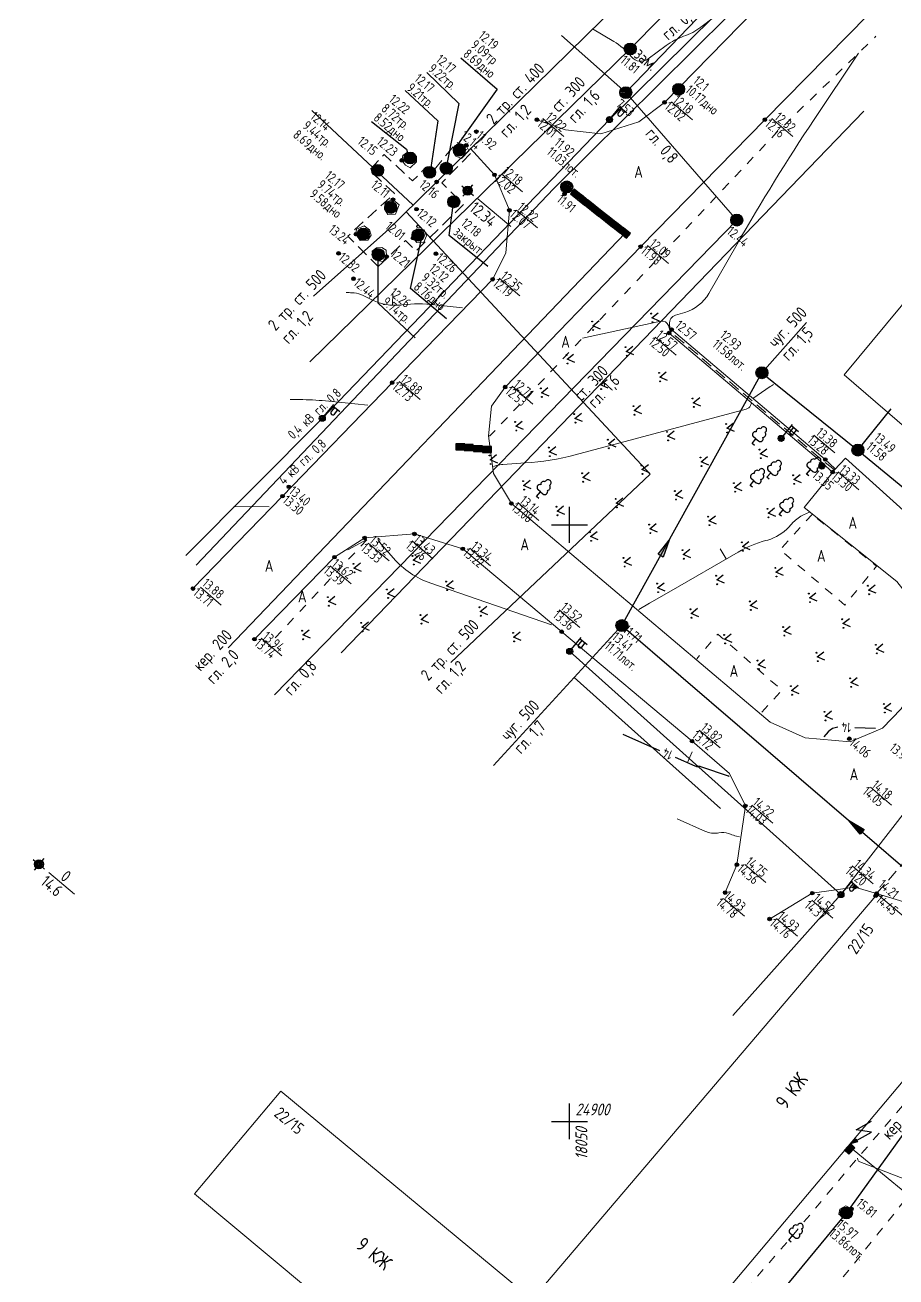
# Model space of a CAD drawing. Header units: metres. Extents: x 2491 to 4153, y 1142 to 2058.
# Drawn here: x 2596.4 to 2669.4, y 1893.2 to 1998.2 of the extents above; entities that cross this region are included whole.
import ezdxf
from ezdxf.enums import TextEntityAlignment as Align

# ---------------------------------------------------------------- set-up
doc = ezdxf.new("R2010")
doc.units = ezdxf.units.M
doc.linetypes.add('g5_01_5x1_5', pattern=[1.5, 0.75, -0.75])
doc.linetypes.add('g5_02x1', pattern=[1.5, 1, -0.5])
for name, color, linetype, transparency in [('01_Геодезические пункты', 7, 'Continuous', 0.6), ('02_Сетка', 7, 'Continuous', 0.6), ('03_Здания и строения', 7, 'Continuous', 0.6), ('05_Элементы зданий', 7, 'Continuous', 0.6), ('06_Инженерно-технические сооружения', 7, 'Continuous', 0.6), ('07_Объекты электропередачи', 7, 'Continuous', 0.6), ('10_Границы покрытий и угодий', 7, 'Continuous', 0.6), ('11_Гидрография', 7, 'Continuous', 0.6), ('13_Растительность', 7, 'Continuous', 0.6), ('19_Горизонтали', 7, 'Continuous', 0.6), ('30_Канализация', 7, 'Continuous', 0.6), ('31_Водопровод', 7, 'Continuous', 0.6), ('32_Теплосеть', 7, 'Continuous', 0.6), ('35_Телефон', 7, 'Continuous', 0.6), ('37_Кабель низкого напряжения', 7, 'Continuous', 0.6), ('38_Кабели высокого напряжения', 7, 'Continuous', 0.6), ('44_Крышки колодцев', 7, 'Continuous', 0.6), ('61_Отметки высоты поверхности', 7, 'Continuous', 0.6)]:
    doc.layers.add(name, color=color, linetype=linetype, transparency=transparency)
doc.layers.add('Сетка', color=7, linetype='Continuous')
doc.styles.add('LIKE11', font='GOST_0.TTF')
doc.styles.add('LIKE14', font='GOST_0.TTF')
doc.styles.add('LIKE17', font='GOST_0.TTF')
doc.styles.add('LIKE32', font='GOST_0.TTF')
doc.styles.add('LIKE36', font='GOST_0.TTF')
doc.styles.add('Line_GUGK', font='GOST_0.TTF')
doc.styles.add('pragmai.shx', font='GOST_0.TTF')
doc.styles.get("Standard").update_dxf_attribs({"font": 'GOST_0.TTF'})
doc.linetypes.add('g5_119_1', pattern='A,4,-1,[31,GUGK_2005.shx,S=0.1,R=0,X=0,Y=0],0.35,[31,GUGK_2005.shx,S=0.08,R=0,X=0,Y=0],3.3,[31,GUGK_2005.shx,S=0.08,R=180,X=0,Y=0],0.35,[31,GUGK_2005.shx,S=0.1,R=180,X=0,Y=0],-1', length=10)
doc.linetypes.add('g5_119_3', pattern='A,4,-1,[31,GUGK_2005.shx,S=0.1,R=0,X=0,Y=0],4,[31,GUGK_2005.shx,S=0.1,R=180,X=0,Y=0],-1', length=10)
doc.linetypes.add('g5_122_k', pattern='A,1,-1,1.5,-0.4,["К",Line_GUGK,S=1,R=0,X=0,Y=-0.5],-1.5,1.5,-1,4,-1,4,-1,3', length=20.9)
doc.linetypes.add('g5_122_kl', pattern='A,1,-1,1.5,-0.4,["Кл",Line_GUGK,S=1,R=0,X=0,Y=-0.5],-2.4,1.5,-1,4,-1,4,-1,3', length=21.8)
doc.linetypes.add('g5_122_t', pattern='A,1,-1,1.5,-0.4,["Т",Line_GUGK,S=1,R=0,X=0,Y=-0.5],-1.5,1.5,-1,4,-1,4,-1,3', length=20.9)
doc.linetypes.add('g5_122_v', pattern='A,1,-1,1.5,-0.4,["В",Line_GUGK,S=1,R=0,X=0,Y=-0.5],-1.5,1.5,-1,4,-1,4,-1,3', length=20.9)
doc.linetypes.add('g5_133_t', pattern='A,2,[27,GUGK_2005.shx,S=0.4,R=0,X=0,Y=0],2,-1,2,[27,GUGK_2005.shx,S=0.4,R=0,X=0,Y=0],2,-1,2,[27,GUGK_2005.shx,S=0.4,R=0,X=0,Y=0],2,-0.1,["V",Line_GUGK,S=1,R=0,X=0,Y=-0.5],-1', length=15.1)
doc.linetypes.add('g5_386_1', pattern='A,0,-0.75,[39,GUGK_2005.shx,S=0.5,R=0,X=0.55,Y=0],-0.75', length=1.5)

# ---------------------------------------------------------------- blocks, each defined once
blk = doc.blocks.new('g5_416')
at = {"color": 0}
blk.add_lwpolyline([(0.36, 0.6), (0, 0), (-0.36, 0.6)], dxfattribs=at)
for centre in [(-0.36, 0), (0.36, 0)]:
    blk.add_circle(centre, 0.0375, dxfattribs=at)
blk = doc.blocks.new('g5_005_1')
h = blk.add_hatch(color=255)
edge = h.paths.add_edge_path()
edge.add_arc((0, 0), 0.338, 0, 360)
edge = h.paths.add_edge_path(flags=16)
edge.add_arc((0, 0), 0.1, 0, 360)
at = {"color": 0}
for p, q in [((-0.625, 0), (-0.375, 0)), ((0, 0.625), (0, 0.375)), ((0.375, 0), (0.625, 0)), ((0, -0.375), (0, -0.625))]:
    blk.add_line(p, q, dxfattribs=at)
for radius in [0.375, 0.0625]:
    blk.add_circle((0, 0), radius, dxfattribs=at)
blk = doc.blocks.new('g5_330')
blk.add_hatch(color=0).paths.add_polyline_path([(0.15, 0, 1), (-0.15, 0, 1)])
at = {"color": 0}
blk.add_circle((0, 0), 0.15, dxfattribs=at)
blk = doc.blocks.new('g5_113a')
blk.add_hatch(color=0).paths.add_polyline_path([(-0.375, 0), (0.375, 0), (0.375, 0.5), (-0.375, 0.5)])
at = {"color": 0}
blk.add_lwpolyline([(-0.375, 0), (0.375, 0), (0.375, 0.5), (-0.375, 0.5)], close=True, dxfattribs=at)
blk = doc.blocks.new('g5_112')
blk.add_hatch(color=0).paths.add_polyline_path([(0, 0), (0.08, 0.61), (0.36, 0.5)])
at = {"color": 0}
blk.add_lwpolyline([(0.22, 0.56), (0.75, 1.88), (-0.38, 1.2), (0.15, 2.6)], dxfattribs=at)
blk.add_lwpolyline([(0, 0), (0.08, 0.61), (0.36, 0.5)], close=True, dxfattribs=at)
blk = doc.blocks.new('g5_117kb')
h = blk.add_hatch(color=255)
h.paths.add_polyline_path([(0.04, 0.04), (0.46, 0.04, 0.367426), (0.04, 0.46)])
h.paths.add_polyline_path([(-0.04, 0.46, 0.367426), (-0.46, 0.04), (-0.04, 0.04)])
h.paths.add_polyline_path([(-0.04, -0.04), (-0.46, -0.04, 0.367426), (-0.04, -0.46)])
h.paths.add_polyline_path([(0.04, -0.46, 0.367426), (0.46, -0.04), (0.04, -0.04)])
at = {"color": 0}
for points in [[(-0.5, 0), (0.5, 0)], [(0, 0.5), (0, -0.5)]]:
    blk.add_lwpolyline(points, dxfattribs=at)
blk.add_circle((0, 0), 0.5, dxfattribs=at)
blk = doc.blocks.new('g5_367_1')
at = {"color": 0}
for points in [[(0, 0.5), (-0.26, 0.5)], [(0, 0.5), (0.26, 0.5)], [(0, 0), (0, 0.5)], [(0.25, 0), (0, 0)]]:
    blk.add_lwpolyline(points, dxfattribs=at)
for centre, start, end in [((-0.2, 1.16), 97.9406, 227.8197), ((0, 1.5), 90, 202.242), ((0, 1.5), 337.758, 90), ((0.2, 1.16), 312.1803, 82.0594), ((-0.26, 0.75), 115.6346, 270), ((0.26, 0.75), 270, 64.3654)]:
    blk.add_arc(centre, 0.25, start, end, dxfattribs=at)
blk = doc.blocks.new('g5_110_1c')
h = blk.add_hatch(color=255)
edge = h.paths.add_edge_path()
edge.add_arc((0, 0), 0.212, 0, 360)
edge = h.paths.add_edge_path(flags=16)
edge.add_arc((0, 0), 0.0975, 0, 360)
h = blk.add_hatch(color=0)
edge = h.paths.add_edge_path()
edge.add_arc((0, 0), 0.06, 0, 360)
at = {"color": 0}
for p, q in [((0, 0.25), (0, 1.5)), ((0, 1.38), (0.75, 1.38))]:
    blk.add_line(p, q, dxfattribs=at)
blk.add_lwpolyline([(0.2, 1.38), (0.2, 0.93, 1.040016), (0.55, 0.93), (0.55, 1.38)], format="xyb", dxfattribs=at)
for radius in [0.25, 0.06]:
    blk.add_circle((0, 0), radius, dxfattribs=at)
blk = doc.blocks.new('g5_118')
h = blk.add_hatch(color=255)
edge = h.paths.add_edge_path()
edge.add_arc((0, 0), 0.463, 0, 360)
at = {"color": 0}
blk.add_circle((0, 0), 0.5, dxfattribs=at)
blk = doc.blocks.new('g5_117sv')
h = blk.add_hatch(color=255)
h.paths.add_polyline_path([(-0.04, 0.46, 0.390634), (-0.46, 0, 0.11106), (-0.42, -0.2), (-0.04, 0.02)])
h.paths.add_polyline_path([(0.04, 0.02), (0.42, -0.2, 0.11106), (0.46, 0, 0.390634), (0.04, 0.46)])
h.paths.add_polyline_path([(-0.38, -0.26, 0.524447), (0.38, -0.26), (0, -0.04)])
at = {"color": 0}
for points in [[(0, 0.5), (0, 0)], [(0, 0), (-0.43, -0.25)], [(0.43, -0.25), (0, 0)]]:
    blk.add_lwpolyline(points, dxfattribs=at)
blk.add_circle((0, 0), 0.5, dxfattribs=at)
blk = doc.blocks.new('g5_117kl')
h = blk.add_hatch(color=255)
h.paths.add_polyline_path([(0.42, 0.2, 0.633652), (-0.42, 0.2)])
h.paths.add_polyline_path([(-0.45, 0.12, 0.067116), (-0.46, 0, 0.067116), (-0.45, -0.12), (0.45, -0.12, 0.067116), (0.46, 0, 0.067116), (0.45, 0.12)])
h.paths.add_polyline_path([(-0.42, -0.2, 0.633652), (0.42, -0.2)])
at = {"color": 0}
for p, q in [((-0.47, 0.16), (0.47, 0.16)), ((-0.47, -0.16), (0.47, -0.16))]:
    blk.add_line(p, q, dxfattribs=at)
blk.add_circle((0, 0), 0.5, dxfattribs=at)
blk = doc.blocks.new('g5_128a')
h = blk.add_hatch(color=255)
h.paths.add_polyline_path([(-0.1625, 0.2125), (-0.3375, 0.2125), (-0.3375, -0.2125), (-0.1625, -0.2125)])
h.paths.add_polyline_path([(0.0875, 0.2125), (-0.0875, 0.2125), (-0.0875, -0.2125), (0.0875, -0.2125)])
h.paths.add_polyline_path([(0.3375, 0.2125), (0.1625, 0.2125), (0.1625, -0.2125), (0.3375, -0.2125)])
at = {"color": 0}
blk.add_lwpolyline([(-0.375, -0.25), (0.375, -0.25), (0.375, 0.25), (-0.375, 0.25)], close=True, dxfattribs=at)
for points in [[(-0.125, -0.25), (-0.125, 0.25)], [(0.125, -0.25), (0.125, 0.25)]]:
    blk.add_lwpolyline(points, dxfattribs=at)
blk = doc.blocks.new('g5_117t')
h = blk.add_hatch(color=255)
h.paths.add_polyline_path([(-0.04, -0.04), (-0.46, -0.04, 0.367426), (-0.04, -0.46)])
h.paths.add_polyline_path([(0.04, -0.46, 0.367426), (0.46, -0.04), (0.04, -0.04)])
h.paths.add_polyline_path([(0.46, 0.04, 0.921954), (-0.46, 0.04)])
at = {"color": 0}
for points in [[(-0.5, 0), (0.5, 0)], [(0, -0.5), (0, 0)]]:
    blk.add_lwpolyline(points, dxfattribs=at)
blk.add_circle((0, 0), 0.5, dxfattribs=at)
blk = doc.blocks.new('g5_122_3')
blk.add_hatch(color=0).paths.add_polyline_path([(0, -0.25), (0, 0.25), (1.5, 0)])
at = {"color": 0}
blk.add_lwpolyline([(0, -0.25), (0, 0.25), (1.5, 0), (0, -0.25)], dxfattribs=at)
blk = doc.blocks.new('g5_106_1a')
h = blk.add_hatch(color=255)
edge = h.paths.add_edge_path()
edge.add_arc((0, 0), 0.212, 0, 360)
at = {"color": 0}
blk.add_circle((0, 0), 0.25, dxfattribs=at)
blk = doc.blocks.new('g_scratch')
at = {"color": 0, "linetype": 'ByBlock', "lineweight": 15}
blk.add_line((0, 0), (1, 0), dxfattribs=at)
blk = doc.blocks.new('g5_012')
at = {"color": 92}
for points in [[(0, -1.5), (0, 1.5)], [(-1.5, 0), (1.5, 0)]]:
    blk.add_lwpolyline(points, dxfattribs=at)

msp = doc.modelspace()

# ---------------------------------------------------------------- linework, layer by layer
at = {"flags": 128}
for points in [[(2632.93, 1995.41), (2635.96, 1992.78), (2632.57, 1988)], [(2630.07, 1994.17), (2632.77, 1991.57), (2631.79, 1986.64)], [(2628.27, 1992.67), (2631, 1990.14), (2630.4, 1986.21)], [(2625.44, 1990.07), (2628.37, 1987.74), (2628.5, 1987.36)], [(2635.19, 1977.93), (2631.94, 1980.52), (2632.27, 1982.84)], [(2631.74, 1973.53), (2628.72, 1976.07), (2629.6, 1980.1)], [(2629.09, 1971.95), (2626, 1974.83), (2626.01, 1978.42)]]:
    msp.add_lwpolyline(points, dxfattribs=at)
at = {"layer": '01_Геодезические пункты', "color": 7, "lineweight": 20, "flags": 128}
for points in [[(2637.11, 1981.28), (2634.34, 1983.59)], [(2600.55, 1925.31), (2598.4, 1927.11)]]:
    msp.add_lwpolyline(points, dxfattribs=at)
at = {"layer": '03_Здания и строения', "color": 7, "linetype": 'Continuous', "lineweight": 20, "flags": 128}
for points in [[(2690.89, 1946.57), (2665.04, 1968.84), (2672.15, 1977.39), (2698.26, 1955.35), (2694.56, 1950.85)], [(2681.34, 1847.26), (2641.2, 1880.25), (2646.41, 1886.89), (2649.08, 1884.79), (2676.67, 1917.59), (2676.81, 1917.74), (2667.77, 1925.36), (2667.7, 1925.18), (2638.91, 1891.34), (2617.85, 1908.78), (2610.62, 1900.19), (2639.34, 1876.2), (2633.67, 1869.41), (2629.85, 1872.5), (2596.41, 1832.67), (2602.19, 1827.79), (2603.05, 1828.76), (2605.67, 1826.57), (2639.47, 1866.67), (2674.07, 1838.45), (2681.34, 1847.26)]]:
    msp.add_lwpolyline(points, dxfattribs=at)
at = {"layer": '05_Элементы зданий', "color": 7, "linetype": 'g5_02x1', "lineweight": 20, "flags": 128}
msp.add_lwpolyline([(2667.77, 1925.36), (2671.17, 1929.23)], dxfattribs=at)
at = {"layer": '05_Элементы зданий', "color": 7, "linetype": 'Continuous', "lineweight": 20, "elevation": 14.21, "flags": 128}
msp.add_lwpolyline([(2667.77, 1925.36), (2673.06, 1923.74)], dxfattribs=at)
at = {"layer": '06_Инженерно-технические сооружения', "color": 7, "linetype": 'Continuous', "lineweight": 20, "flags": 128}
for points in [[(2628.68, 1986.2), (2629.22, 1986.7), (2629.2, 1987.14), (2628.9, 1987.46), (2628.47, 1987.5), (2628.08, 1987.23), (2627.99, 1986.81), (2628.28, 1986.42), (2628.68, 1986.2)], [(2632.97, 1986.98), (2632.46, 1987.18), (2632.33, 1987.76), (2632.81, 1988.23), (2633.38, 1988.07), (2633.61, 1987.62), (2632.97, 1986.98)], [(2627.24, 1983.52), (2627.77, 1983.08), (2627.46, 1982.31), (2626.8, 1982.27), (2626.52, 1982.73), (2626.6, 1983.28), (2627.24, 1983.52)], [(2625.41, 1980.55), (2625.28, 1980.99), (2624.84, 1981.33), (2624.19, 1981.05), (2624.14, 1980.63), (2624.48, 1980.1), (2625.13, 1980.13), (2625.41, 1980.55)], [(2629.22, 1981.08), (2629.86, 1980.99), (2630.04, 1980.49), (2629.82, 1979.96), (2629.25, 1979.92), (2628.92, 1980.3), (2629.22, 1981.08)], [(2625.51, 1979.21), (2625.87, 1979.47), (2626.31, 1979.52), (2626.67, 1979.28), (2626.71, 1978.75), (2626.41, 1978.33), (2625.99, 1978.39), (2625.58, 1978.67), (2625.51, 1979.21)], [(2664.09, 1960.69), (2664.03, 1960.72), (2663.25, 1961.44), (2650.38, 1972.34), (2650.47, 1972.48), (2650.59, 1972.63), (2663.47, 1961.74), (2664.28, 1960.98)], [(2664.68, 1898.91), (2665.19, 1899.18), (2665.66, 1898.92), (2665.63, 1898.31), (2665.04, 1898.16), (2664.61, 1898.48), (2664.68, 1898.91)]]:
    msp.add_lwpolyline(points, dxfattribs=at)
at = {"layer": '10_Границы покрытий и угодий', "color": 7, "linetype": 'Continuous', "lineweight": 20, "flags": 128}
for points in [[(2666.46, 2008.51), (2650, 1991.67), (2647.85, 1990.05), (2644.65, 1989.03), (2641.69, 1989.37), (2639.3, 1990.22)], [(2664.25, 1960.87), (2664.09, 1960.69), (2661.71, 1957.71), (2669.47, 1951.5), (2671.09, 1949.45), (2671.8, 1946.24), (2671.24, 1943.28), (2669.83, 1940.84), (2668.26, 1939.22), (2665.54, 1938.07), (2661.77, 1938.41), (2658.84, 1939.72), (2637.16, 1958.05), (2635.66, 1960.57), (2635.25, 1963.72), (2635.49, 1966.2), (2636.64, 1967.81), (2648, 1979.58), (2658.4, 1990.22), (2668.78, 2000.81)], [(2633.71, 1987.83), (2635.75, 1985.6), (2637, 1982.63), (2636.71, 1979.06), (2635.6, 1976.85), (2627.17, 1968.18), (2617.99, 1958.67), (2610.48, 1950.92)], [(2671.18, 1935.91), (2680.87, 1947.7), (2665.16, 1961.84), (2664.25, 1960.87)], [(2615.63, 1946.68), (2622.34, 1953.55), (2624.87, 1955.16), (2629.04, 1955.5), (2633.09, 1954.25), (2641.38, 1947.3), (2652.3, 1938.13), (2655.45, 1935.41), (2656.77, 1932.7), (2656.06, 1927.77), (2655.08, 1925.44)], [(2658.8, 1923.22), (2662.38, 1925.39), (2665.93, 1925.9), (2667.77, 1925.36), (2685.69, 1910.26), (2690.9, 1916.73), (2693.66, 1918.96), (2697.78, 1919.6), (2700.98, 1918.16), (2714.33, 1907.09), (2724.55, 1898.62), (2745.77, 1880.77), (2747.18, 1878.5), (2747.5, 1875.46), (2746.48, 1872.64)]]:
    msp.add_lwpolyline(points, dxfattribs=at)
at = {"layer": '10_Границы покрытий и угодий', "color": 7, "linetype": 'g5_01_5x1_5', "lineweight": 20, "flags": 128}
for points in [[(2635.25, 1963.72), (2635.36, 1963.72), (2649.28, 1978.41), (2659.36, 1989.12), (2667.71, 1997.21)], [(2662.38, 1957.14), (2659.67, 1954.18), (2665.1, 1949.54), (2667.77, 1952.79), (2662.38, 1957.14)], [(2625.06, 1955.02), (2617.13, 1946.53)], [(2658.14, 1940.56), (2659.83, 1942.4), (2654.46, 1947.11), (2652.7, 1945.04)], [(2681.52, 1913.59), (2675.53, 1906.37), (2667.88, 1896.83), (2659.81, 1886.84), (2653.27, 1878.58), (2661.11, 1872.23), (2672.36, 1862.89), (2679.69, 1856.82), (2686.18, 1864.57), (2692.57, 1872.32), (2700.37, 1881.8), (2706.48, 1889.08), (2720.81, 1877.04), (2721.32, 1870.97), (2714.31, 1862.62), (2707.75, 1854.83), (2706.31, 1856.07), (2708.43, 1858.59), (2707.43, 1859.45), (2718.25, 1872.17), (2707.64, 1881.12), (2681.19, 1849.3), (2674.37, 1854.83), (2663.24, 1863.65), (2654.46, 1870.83), (2648.19, 1875.83), (2642.69, 1880.1), (2646.61, 1885.11), (2649.24, 1882.94), (2654.42, 1889.41), (2660.41, 1896.31), (2665.8, 1902.75), (2671.26, 1909.09), (2670.24, 1909.94)]]:
    msp.add_lwpolyline(points, dxfattribs=at)
at = {"layer": '11_Гидрография', "color": 92, "linetype": 'g5_02x1', "lineweight": 20, "flags": 128}
msp.add_lwpolyline([(2664.25, 1960.87), (2663.28, 1961.63), (2650.47, 1972.48)], dxfattribs=at)
at = {"layer": '13_Растительность', "color": 92, "linetype": 'g5_386_1', "lineweight": 20, "flags": 128}
msp.add_lwpolyline([(2642.43, 1943.46), (2654.69, 1932.49)], dxfattribs=at)
at = {"layer": '19_Горизонтали', "color": 32, "linetype": 'Continuous', "lineweight": 20, "flags": 128}
for points, elevation in [([(2664.51, 2006.7), (2653.05, 1997.99, -0.080155), (2651.6, 1997.21), (2651.6, 1997.21, 0.077949), (2650.14, 1996.44), (2648.63, 1995.32, -0.404312), (2647.22, 1995.5), (2647.22, 1995.5, 0.08998), (2645.74, 1996.79), (2643.95, 1997.85)], 12.5), ([(2650.47, 1972.48), (2650.41, 1973.08, -0.360394), (2650.92, 1973.84), (2651.69, 1974.06, 0.194028), (2653.71, 1975.66), (2656.07, 1979.78, -0.017063), (2662.53, 1990.23), (2666.24, 1995.79)], 12.5), ([(2633.07, 1974.45), (2630.75, 1974.71, 0.055758), (2628.02, 1974.7), (2627.91, 1974.69, -0.142811), (2625.52, 1975.1), (2624.74, 1975.48, 0.087945), (2623.98, 1975.7), (2623.69, 1975.72, 0.021147), (2623.45, 1975.74), (2623.33, 1975.74)], 12.5), ([(2650.46, 1972.48), (2650.32, 1972.96, 0.393939), (2649.69, 1973.34), (2643.11, 1971.9)], 12.5), ([(2657.41, 1966.86), (2658.86, 1967.86, -0.038824), (2659.04, 1967.97), (2659.14, 1968.02)], 13), ([(2625.13, 1966.29), (2621.86, 1966.62, 0.021165), (2619.7, 1966.76), (2618.62, 1966.78)], 13), ([(2635.67, 1961.14), (2635.93, 1961.23, -0.069867), (2636.46, 1961.33), (2638.31, 1961.45, 0.049825), (2642.5, 1962.13), (2656.85, 1965.97, 0.227046), (2657.19, 1966.26), (2657.29, 1966.49)], 13), ([(2647.84, 1949.17), (2648.74, 1949.69, 0), (2650.54, 1950.73), (2656.16, 1953.98, -0.063622), (2658.47, 1954.95), (2658.64, 1954.99, 0.138652), (2660.42, 1956.08), (2660.79, 1956.48, -0.096182), (2661.65, 1957.1), (2662.14, 1957.33)], 13.5), ([(2640.52, 1947.87), (2630.41, 1951.37, -0.129949), (2627.29, 1953.46), (2626.07, 1954.85, -0.166708), (2626, 1955.01), (2626, 1955.11)], 13.5), ([(2651.06, 1931.61), (2653.42, 1930.57, 0.143309), (2654.44, 1930.43), (2654.55, 1930.45, -0.120625), (2655.37, 1930.38), (2655.52, 1930.33, 0.012356), (2656.02, 1930.17), (2656.27, 1930.1)], 14.5), ([(2666.16, 1903.17), (2666.19, 1903.04, 0.245136), (2666.35, 1902.86), (2671.23, 1901)], 15.5)]:
    msp.add_lwpolyline(points, format="xyb", dxfattribs=dict(at, elevation=elevation))
at = {"layer": '19_Горизонтали', "color": 32, "linetype": 'Continuous', "lineweight": 30, "flags": 128}
for points, elevation in [([(2629.38, 1981.17), (2629.28, 1981.22, -0.52728), (2629.26, 1981.34), (2629.28, 1981.36, -0.504859), (2629.44, 1981.33), (2629.53, 1981.14)], 12), ([(2664.51, 1939.3, 0.187971), (2663.72, 1938.91), (2663.34, 1938.49)], 14), ([(2650.89, 1936.79), (2652.55, 1936.05, 0.143316), (2652.81, 1936.02), (2652.81, 1936.02, -0.120632), (2653.09, 1935.99), (2655.33, 1935.23, 0.012356), (2655.39, 1935.21), (2655.41, 1935.2)], 14)]:
    msp.add_lwpolyline(points, format="xyb", dxfattribs=dict(at, elevation=elevation))
at = {"layer": '19_Горизонтали', "color": 32, "linetype": 'Continuous', "lineweight": 20, "elevation": 13.5, "flags": 128}
for points in [[(2616.88, 1957.76), (2613.9, 1957.81)], [(2623.46, 1954.18), (2625.04, 1955.04)]]:
    msp.add_lwpolyline(points, dxfattribs=at)
at = {"layer": '19_Горизонтали', "color": 32, "linetype": 'Continuous', "lineweight": 30, "elevation": 14, "flags": 128}
for points in [[(2667.67, 1939.19), (2665.93, 1939.26)], [(2646.5, 1938.73), (2649.58, 1937.36)]]:
    msp.add_lwpolyline(points, dxfattribs=at)
at = {"layer": '30_Канализация', "color": 42, "linetype": 'g5_122_kl', "lineweight": 30, "flags": 128}
msp.add_lwpolyline([(2613.44, 1945.96), (2646.69, 1980.72)], dxfattribs=at)
at = {"layer": '30_Канализация', "color": 12, "linetype": 'g5_122_k', "lineweight": 30, "flags": 128}
for points in [[(2646.42, 1947.82), (2658.16, 1969.01), (2661.88, 1973.22)], [(2658.16, 1969.01), (2666.2, 1962.53), (2668.99, 1965.99)], [(2666.2, 1962.53), (2678.95, 1952.02), (2681.81, 1955.39)], [(2635.66, 1936.08), (2646.42, 1947.82), (2681.02, 1918.09)], [(2656.54, 1866.18), (2659.53, 1870.09), (2650.1, 1878.44), (2655.31, 1886.53), (2665.24, 1898.58), (2674.32, 1911.16), (2675.36, 1912.68), (2679.17, 1916.24), (2681.02, 1918.09), (2691.36, 1928.73), (2695.14, 1929.83), (2702.08, 1924.07), (2714.54, 1913.92), (2727, 1903.17), (2744.33, 1888.75), (2756.73, 1878.66), (2759.88, 1882.38)]]:
    msp.add_lwpolyline(points, dxfattribs=at)
at = {"layer": '31_Водопровод', "color": 94, "linetype": 'g5_122_v', "lineweight": 30, "flags": 128}
for points in [[(2620.28, 1969.94), (2647.12, 1996.15), (2659.89, 2009.11)], [(2622.9, 1945.53), (2666.71, 1990.93)]]:
    msp.add_lwpolyline(points, dxfattribs=at)
at = {"layer": '32_Теплосеть', "color": 5, "linetype": 'g5_122_t', "lineweight": 30, "flags": 128}
for points in [[(2620.59, 1975.42), (2626.65, 1980.83), (2651.73, 2005.43)], [(2620.44, 1990.98), (2628.94, 1983.07)], [(2628.35, 1982.5), (2648.8, 1960.5)], [(2632.1, 1944.73), (2648.8, 1960.5)]]:
    msp.add_lwpolyline(points, dxfattribs=at)
at = {"layer": '32_Теплосеть', "color": 7, "linetype": 'g5_02x1', "lineweight": 20, "flags": 128}
msp.add_lwpolyline([(2626, 1977.91), (2628.29, 1980.1), (2629.16, 1979.22), (2633.16, 1983.11), (2631.33, 1984.92), (2633.76, 1987.41), (2632.6, 1988.32), (2630.47, 1985.78), (2629.99, 1986.23), (2628.89, 1985.09), (2626.49, 1987.3), (2625.28, 1985.99), (2627.36, 1984.03), (2623.45, 1980.46), (2626, 1977.91)], dxfattribs=at)
at = {"layer": '35_Телефон', "color": 6, "linetype": 'g5_133_t', "lineweight": 20, "flags": 128}
for points in [[(2641.35, 1997.28), (2646.75, 1992.49), (2661, 2007.31)], [(2646.75, 1992.49), (2656.05, 1981.81), (2617.32, 1942.01)]]:
    msp.add_lwpolyline(points, dxfattribs=at)
at = {"layer": '37_Кабель низкого напряжения', "color": 1, "linetype": 'g5_119_3', "lineweight": 20, "flags": 128}
for points in [[(2609.87, 1953.7), (2621.32, 1965.19), (2645.38, 1990.23), (2665.23, 2009.86), (2666.9, 2011.35)], [(2664.78, 1925.27), (2685.57, 1952.1)], [(2655.72, 1915.13), (2664.78, 1925.27), (2642.05, 1945.66)], [(2665.41, 1904.2), (2688.63, 1885.1), (2667.13, 1858.94)]]:
    msp.add_lwpolyline(points, dxfattribs=at)
at = {"layer": '38_Кабели высокого напряжения', "color": 1, "linetype": 'g5_119_1', "lineweight": 20, "flags": 128}
msp.add_lwpolyline([(2610.76, 1952.88), (2640.69, 1984.42), (2667.1, 2010.6)], dxfattribs=at)
at = {"layer": '61_Отметки высоты поверхности', "color": 7, "linetype": 'Continuous', "lineweight": 5, "flags": 128}
for points in [[(2650.59, 1991.72), (2652.34, 1990.22)], [(2639.8, 1990.32), (2641.55, 1988.82)], [(2659, 1990.31), (2660.75, 1988.81)], [(2636.35, 1985.66), (2638.1, 1984.17)], [(2637.59, 1982.65), (2639.34, 1981.16)], [(2648.58, 1979.67), (2650.32, 1978.18)], [(2636.13, 1976.95), (2637.88, 1975.45)], [(2649.21, 1971.99), (2650.96, 1970.49)], [(2627.76, 1968.27), (2629.51, 1966.78)], [(2637.22, 1967.88), (2638.97, 1966.39)], [(2662.51, 1963.78), (2664.26, 1962.29)], [(2664.54, 1960.7), (2666.29, 1959.21)], [(2637.71, 1958.13), (2639.46, 1956.63)], [(2625.17, 1954.74), (2626.91, 1953.24)], [(2628.84, 1954.92), (2630.59, 1953.42)], [(2633.67, 1954.32), (2635.41, 1952.82)], [(2621.99, 1952.82), (2623.74, 1951.33)], [(2611.1, 1951.04), (2612.85, 1949.54)], [(2641.16, 1949.15), (2642.91, 1947.66)], [(2616.19, 1946.77), (2617.93, 1945.28)], [(2652.91, 1939.05), (2654.66, 1937.56)], [(2667.26, 1934.27), (2669.01, 1932.78)], [(2657.31, 1932.76), (2659.06, 1931.26)], [(2656.74, 1927.78), (2658.49, 1926.28)], [(2665.72, 1927.67), (2667.47, 1926.17)], [(2654.95, 1924.95), (2656.7, 1923.46)], [(2662.34, 1924.79), (2664.09, 1923.3)], [(2659.38, 1923.27), (2661.13, 1921.78)]]:
    msp.add_lwpolyline(points, dxfattribs=at)

# ---------------------------------------------------------------- block references
at = {"layer": '01_Геодезические пункты', "color": 7, "linetype": 'Continuous', "lineweight": 20}
for p, rotation in [((2633.5, 1984.28, 12.34), 320.2248951599636), ((2597.57, 1927.81, 14.6), 320.1837874390728)]:
    msp.add_blockref('g5_005_1', p, dxfattribs=dict(at, rotation=rotation))
at = {"layer": '02_Сетка', "color": 92, "linetype": 'Continuous', "lineweight": 15, "ltscale": 0.5}
for p in [(2642.03, 1956.26), (2642.03, 1906.26)]:
    msp.add_blockref('g5_012', p, dxfattribs=at)
at = {"layer": '06_Инженерно-технические сооружения', "color": 7, "linetype": 'Continuous', "lineweight": 20}
for p, rotation in [((2642.57, 1983.97, 11.8), 140.8830193255742), ((2643.16, 1983.5, 11.82), 140.8830194444444), ((2643.73, 1983.04, 11.82), 140.8830194444444), ((2644.32, 1982.57, 11.83), 140.8830194444444), ((2644.91, 1982.11, 11.83), 140.8830194444444), ((2645.5, 1981.65, 11.85), 140.8830194444444), ((2646.11, 1981.18, 11.85), 140.8830194444444), ((2646.69, 1980.72, 11.88), 140.8830194444444), ((2632.89, 1962.8, 12.73), 359.8042499549933), ((2633.59, 1962.74, 12.77), 359.80425), ((2634.36, 1962.65, 12.77), 359.80425), ((2635.11, 1962.58, 12.79), 359.80425)]:
    msp.add_blockref('g5_128a', p, dxfattribs=dict(at, rotation=rotation))
at = {"layer": '07_Объекты электропередачи', "color": 7, "linetype": 'Continuous', "lineweight": 20}
for name, p, rotation in [('g5_110_1c', (2645.38, 1990.23, 12.31), 320.1837874390728), ('g5_110_1c', (2621.32, 1965.19), 320.2248951599636), ('g5_110_1c', (2659.77, 1963.51, 13.17), 320.1837874390728), ('g5_106_1a', (2663.18, 1961.19, 13.35), 320.1837874390728), ('g5_110_1c', (2642.05, 1945.66, 13.51), 320.1837874390728), ('g5_110_1c', (2664.78, 1925.27, 14.36), 320.1837874390728), ('g5_112', (2665.57, 1904.38), 320.2655211251469), ('g5_113a', (2665.33, 1904.13), 226.2267166897634)]:
    msp.add_blockref(name, p, dxfattribs=dict(at, rotation=rotation))
at = {"layer": '13_Растительность', "color": 92, "linetype": 'Continuous', "lineweight": 20, "ltscale": 0.5, "rotation": 277.5631784342272}
for p in [(2648.93, 1973.61), (2643.98, 1972.95), (2646.78, 1970.8), (2641.83, 1970.14), (2649.59, 1968.65), (2639.68, 1967.34), (2644.63, 1968), (2652.4, 1966.5), (2642.48, 1965.19), (2647.44, 1965.85), (2637.53, 1964.53), (2655.21, 1964.36), (2645.29, 1963.04), (2650.25, 1963.7), (2640.34, 1962.38), (2658.01, 1962.21), (2635.38, 1961.72), (2648.1, 1960.89), (2653.06, 1961.55), (2643.14, 1960.23), (2660.82, 1960.06), (2638.19, 1959.57), (2650.91, 1958.74), (2655.86, 1959.4), (2645.95, 1958.08), (2640.99, 1957.42), (2653.71, 1956.59), (2658.67, 1957.25), (2648.76, 1955.93), (2643.8, 1955.28), (2651.56, 1953.78), (2656.52, 1954.44), (2623.97, 1952.64), (2628.93, 1953.3), (2646.61, 1953.13), (2654.37, 1951.64), (2659.33, 1952.29), (2626.78, 1950.49), (2631.74, 1951.15), (2649.42, 1950.98), (2667.09, 1950.8), (2621.83, 1949.84), (2657.18, 1949.49), (2662.14, 1950.14), (2629.59, 1948.34), (2634.55, 1949), (2652.22, 1948.83), (2624.63, 1947.69), (2659.99, 1947.34), (2664.94, 1947.99), (2619.68, 1947.03), (2637.35, 1946.85), (2655.03, 1946.68), (2662.79, 1945.19), (2667.75, 1945.85), (2657.84, 1944.53), (2665.6, 1943.04), (2660.64, 1942.38), (2668.41, 1940.89), (2663.45, 1940.23)]:
    msp.add_blockref('g5_416', p, dxfattribs=at)
at = {"layer": '13_Растительность', "color": 92, "linetype": 'Continuous', "lineweight": 20}
for p, rotation in [((2657.34, 1963.08), 320.2248951599636), ((2658.58, 1960.25), 320.2248951599636), ((2661.9, 1960.52), 320.2248951599636), ((2639.28, 1958.64), 320.2248951599636), ((2657.17, 1959.57), 320.2248951599636), ((2659.61, 1957.14, 13.51), 320.2248951599636), ((2660.41, 1896.31, 15.85), 320.2655211251469)]:
    msp.add_blockref('g5_367_1', p, dxfattribs=dict(at, rotation=rotation))
at = {"layer": '19_Горизонтали', "color": 32, "linetype": 'Continuous', "lineweight": -3}
for p, rotation in [((2627.2, 1974.67, 12.5), 88.38764072824827), ((2655.15, 1953.4, 13.5), 120.0422275687532), ((2651.91, 1936.33, 14), 66.14704897925853)]:
    msp.add_blockref('g_scratch', p, dxfattribs=dict(at, rotation=rotation))
at = {"layer": '30_Канализация', "color": 7, "linetype": 'Continuous', "lineweight": 20}
for p, rotation in [((2649.67, 1953.68), 61.0233279318601), ((2666.55, 1930.53), 139.3318565774065)]:
    msp.add_blockref('g5_122_3', p, dxfattribs=dict(at, rotation=rotation))
at = {"layer": '44_Крышки колодцев', "color": 7, "linetype": 'Continuous', "lineweight": 20}
for name, p, rotation in [('g5_118', (2647.12, 1996.15, 11.81), 320.2248951599636), ('g5_117sv', (2646.75, 1992.49, 7.53), 320.2248951599636), ('g5_117kb', (2651.18, 1992.77, 12.1), 320.1837874390728), ('g5_117kb', (2628.67, 1987.01, 12.22), 320.1837874390728), ('g5_117t', (2632.8, 1987.67, 12.19), 320.1837874390728), ('g5_117t', (2625.96, 1985.98, 12.15), 320.2248951599636), ('g5_117t', (2630.31, 1985.81, 12.17), 320.1837874390728), ('g5_117t', (2631.7, 1986.15, 12.17), 320.1837874390728), ('g5_117kl', (2641.8, 1984.59, 11.92), 320.1837874390728), ('g5_117t', (2627.05, 1982.87, 12.14), 320.1837874390728), ('g5_117t', (2632.34, 1983.34, 12.19), 320.1837874390728), ('g5_117sv', (2656.05, 1981.81, 12.44), 320.2248951599636), ('g5_117t', (2624.75, 1980.63, 12.17), 320.1837874390728), ('g5_117t', (2629.35, 1980.54, 12.12), 320.1837874390728), ('g5_117t', (2626.01, 1978.92, 12.26), 320.1837874390728), ('g5_117kb', (2658.16, 1969.01, 12.93), 320.1837874390728), ('g5_117kb', (2666.2, 1962.53, 13.49), 320.2248951599636), ('g5_117kb', (2646.42, 1947.82, 13.41), 320.1837874390728), ('g5_117kb', (2665.24, 1898.58, 15.97), 320.2244407250127)]:
    msp.add_blockref(name, p, dxfattribs=dict(at, rotation=rotation))
at = {"layer": '61_Отметки высоты поверхности', "color": 7, "linetype": 'Continuous', "lineweight": 20}
for p, rotation in [((2650, 1991.67, 12.02), 320.1837874390728), ((2639.3, 1990.22, 12.01), 320.1837874390728), ((2658.4, 1990.22, 12.16), 320.1837874390728), ((2634.23, 1989.22, 11.92), 320.1837874390728), ((2633.38, 1988.07, 12.14), 320.1837874390728), ((2627.99, 1986.81, 12.23), 320.1837874390728), ((2635.75, 1985.6, 12.02), 320.1837874390728), ((2630.9, 1985.01, 12.16), 320.1837874390728), ((2627.24, 1983.52, 12.11), 320.1837874390728), ((2641.62, 1984, 11.91), 320.1837874390728), ((2629.22, 1982.72, 12.12), 320.1837874390728), ((2637, 1982.63, 12.07), 320.1837874390728), ((2624.14, 1980.63, 12.24), 320.1837874390728), ((2628.92, 1980.3, 12.01), 320.1837874390728), ((2622.68, 1979.02, 12.32), 320.1837874390728), ((2630.84, 1978.99, 12.26), 320.1837874390728), ((2648, 1979.58, 11.98), 320.1837874390728), ((2626.71, 1978.75, 12.21), 320.1837874390728), ((2623.93, 1976.89, 12.44), 320.1837874390728), ((2635.6, 1976.85, 12.19), 320.1837874390728), ((2650.59, 1972.63, 12.57), 320.1837874390728), ((2650.38, 1972.34, 12.57), 320.1837874390728), ((2627.17, 1968.18, 12.73), 320.1837874390728), ((2636.64, 1967.81, 12.53), 320.1837874390728), ((2663.47, 1961.74, 13.38), 320.1837874390728), ((2664.09, 1960.69, 13.33), 320.1837874390728), ((2618.52, 1959.45, 13.4), 320.1837874390728), ((2617.99, 1958.67, 13.3), 320.1837874390728), ((2637.16, 1958.05, 13.08), 320.1837874390728), ((2624.87, 1955.16, 13.33), 320.1837874390728), ((2629.04, 1955.5, 13.26), 320.1837874390728), ((2633.09, 1954.25, 13.22), 320.1837874390728), ((2622.34, 1953.55, 13.39), 320.1837874390728), ((2610.48, 1950.92, 13.71), 320.1837874390728), ((2646.52, 1947.79, 11.71), 320.1837874390728), ((2615.63, 1946.68, 13.74), 320.1837874390728), ((2641.38, 1947.3, 13.36), 320.1837874390728), ((2652.3, 1938.13, 13.72), 320.1837874390728), ((2665.48, 1938.34, 14.06), 320.1837874390728), ((2656.77, 1932.7, 14.03), 320.1837874390728), ((2656.06, 1927.77, 14.56), 320.1837874390728), ((2655.08, 1925.44, 14.78), 320.1837874390728), ((2662.38, 1925.39, 14.37), 320.1837874390728), ((2665.93, 1925.9, 14.2), 320.1837874390728), ((2667.7, 1925.18, 14.45), 320.1837874390728), ((2667.77, 1925.36, 14.21), 320.1837874390728), ((2658.8, 1923.22, 14.76), 320.1837874390728), ((2665.66, 1898.92, 15.81), 320.2244407250127)]:
    msp.add_blockref('g5_330', p, dxfattribs=dict(at, rotation=rotation))

# ---------------------------------------------------------------- texts
at = {"color": 7, "linetype": 'Continuous', "lineweight": 15, "ltscale": 0.5, "style": 'LIKE11'}
for s, height, rotation, p in [('12.19', 0.8, 320.1838, (2634.33, 1997.14)), ('8.69дно', 0.8, 320.1838, (2633.05, 1995.6)), ('9.09тр', 0.8, 320.1838, (2633.69, 1996.37)), ('зам.', 1, 320.2249, (2647.36, 1995.52)), ('9.22тр.', 0.8, 320.1838, (2630.13, 1994.37)), ('12.17', 0.8, 320.1838, (2630.77, 1995.14)), ('11.81', 0.8, 320.2249, (2646.22, 1995.07)), ('12.17', 0.8, 320.1838, (2628.97, 1993.53)), ('12.1', 0.8, 320.1838, (2652.32, 1993.36)), ('9.21тр.', 0.8, 320.1838, (2628.33, 1992.76)), ('10.17дно', 0.8, 320.1838, (2651.68, 1992.59)), ('12.22', 0.8, 320.1838, (2626.83, 1991.8)), ('7.53', 0.8, 320.2249, (2645.86, 1991.41)), ('12.14', 0.8, 320.1838, (2620.24, 1990.36)), ('8.52дно', 0.8, 320.1838, (2625.54, 1990.26)), ('8.72тр.', 0.8, 320.1838, (2626.18, 1991.03)), ('9.44тр.', 0.8, 320.1838, (2619.6, 1989.59)), ('8.69дно.', 0.8, 320.1838, (2618.79, 1988.83)), ('12.15', 0.8, 320.2249, (2624.19, 1988.28)), ('11.92', 0.8, 320.1838, (2640.69, 1988.17)), ('11.03лот.', 0.8, 320.1838, (2640.05, 1987.4)), ('12.17', 0.8, 320.1838, (2621.46, 1985.4)), ('9.58дно', 0.8, 320.1838, (2620.18, 1983.87)), ('9.74тр.', 0.8, 320.1838, (2620.82, 1984.64)), ('12.18', 0.8, 320.1838, (2632.87, 1981.44)), ('12.44', 0.8, 320.2249, (2655.15, 1980.73)), ('закрыт', 0.8, 320.1838, (2632.23, 1980.67)), ('12.12', 0.8, 320.1838, (2630.18, 1977.63)), ('9.32тр.', 0.8, 320.1838, (2629.54, 1976.86)), ('12.26', 0.8, 320.1838, (2626.9, 1975.59)), ('8.76дно', 0.8, 320.1838, (2628.9, 1976.09)), ('9.74тр.', 0.8, 320.1838, (2626.26, 1974.82)), ('11.58лот.', 0.8, 320.1838, (2653.93, 1971.27)), ('12.93', 0.8, 320.1838, (2654.57, 1972.04)), ('13.49', 0.8, 320.2249, (2667.47, 1963.45)), ('11.58', 0.8, 320.2249, (2666.83, 1962.68)), ('13.41', 0.8, 320.1838, (2645.53, 1946.74)), ('11.71лот.', 0.8, 320.1838, (2644.89, 1945.98)), ('15.97', 0.8, 320.2244, (2664.34, 1897.51)), ('13.86лот.', 0.8, 320.2244, (2663.7, 1896.74))]:
    msp.add_text(s, height=height, rotation=rotation, dxfattribs=at).set_placement(p)
at = {"layer": '01_Геодезические пункты', "color": 7, "linetype": 'Continuous', "lineweight": 20, "ltscale": 0.5, "style": 'LIKE36'}
for s, rotation, p in [('12.34', 320.2249, (2633.58, 1982.66)), ('14.6', 320.1838, (2597.63, 1926.19)), ('0', 320.1838, (2599.31, 1926.61))]:
    msp.add_text(s, height=1, rotation=rotation, dxfattribs=at).set_placement(p)
at = {"layer": '03_Здания и строения', "color": 7, "linetype": 'Continuous', "lineweight": 15}
for s, height, rotation, style, p in [('22/15', 1, 54.9238, 'LIKE36', (2666.06, 1920.19)), ('9 КЖ', 1.2, 52.9965, 'LIKE14', (2660.17, 1907.2)), ('22/15', 1, 320.8509, 'LIKE36', (2617.2, 1906.77)), ('9 КЖ', 1.2, 320.7112, 'LIKE14', (2624.04, 1895.72))]:
    msp.add_text(s, height=height, rotation=rotation, dxfattribs=dict(at, style=style)).set_placement(p)
at = {"layer": '10_Границы покрытий и угодий', "color": 7, "linetype": 'Continuous', "lineweight": 15, "style": 'LIKE11'}
for p in [(2647.46, 1985.35), (2641.34, 1971.11), (2665.41, 1955.94), (2637.92, 1954.13), (2662.77, 1953.17), (2616.5, 1952.33), (2619.28, 1949.77), (2655.45, 1943.52), (2665.51, 1934.86)]:
    msp.add_text('А', height=1, dxfattribs=at).set_placement(p)
at = {"layer": '19_Горизонтали', "color": 32, "linetype": 'Continuous', "lineweight": 15, "style": 'pragmai.shx'}
for rotation, p in [(177.7283, (2665.22, 1939.29, 14)), (156.1468, (2650.24, 1937.07, 14))]:
    msp.add_text('14', height=0.8, rotation=rotation, dxfattribs=at).set_placement(p, align=Align.MIDDLE_CENTER)
at = {"layer": '30_Канализация', "color": 12, "linetype": 'Continuous', "lineweight": 15, "style": 'LIKE32'}
for s, p in [('чуг. 500', (2659.3, 1971.05)), ('гл. 1,5', (2660.39, 1969.95)), ('чуг. 500', (2636.88, 1938.1)), ('гл. 1,7', (2637.97, 1937)), ('кер. 150', (2668.84, 1904.66))]:
    msp.add_text(s, height=1, rotation=46.9063, dxfattribs=at).set_placement(p)
at = {"layer": '30_Канализация', "color": 42, "linetype": 'Continuous', "lineweight": 15, "style": 'LIKE32'}
for s, p in [('кер. 200', (2611.11, 1943.93)), ('гл. 2,0', (2612.21, 1942.84))]:
    msp.add_text(s, height=1, rotation=47.466, dxfattribs=at).set_placement(p)
at = {"layer": '31_Водопровод', "color": 94, "linetype": 'Continuous', "lineweight": 15, "style": 'LIKE32'}
for s, p in [('ст. 300', (2641.13, 1990.79)), ('гл. 1,6', (2642.52, 1989.86)), ('ст. 300', (2643.04, 1966.58)), ('гл. 1,6', (2644.18, 1965.97))]:
    msp.add_text(s, height=1, rotation=46.9063, dxfattribs=at).set_placement(p)
at = {"layer": '32_Теплосеть', "color": 5, "linetype": 'Continuous', "lineweight": 15, "style": 'LIKE32'}
for s, p in [('2 тр. ст. 400', (2635.68, 1989.75)), ('гл. 1,2', (2636.77, 1988.65)), ('2 тр. ст. 500', (2617.4, 1972.46)), ('гл. 1,2', (2618.49, 1971.36)), ('2 тр. ст. 500', (2630.2, 1943.12)), ('гл. 1,2', (2631.29, 1942.02))]:
    msp.add_text(s, height=1, rotation=46.9063, dxfattribs=at).set_placement(p)
at = {"layer": '35_Телефон', "color": 6, "linetype": 'Continuous', "lineweight": 15, "style": 'LIKE32'}
for rotation, p in [(41.7238, (2650.31, 1996.82)), (310.1009, (2648.33, 1989.01)), (48.209, (2618.72, 1941.89))]:
    msp.add_text('гл. 0,8', height=1, rotation=rotation, dxfattribs=at).set_placement(p)
at = {"layer": '37_Кабель низкого напряжения', "color": 1, "linetype": 'Continuous', "lineweight": 15, "style": 'LIKE32'}
msp.add_text('0,4 кВ гл. 0,8', height=0.8, rotation=43.0519, dxfattribs=at).set_placement((2618.88, 1963.38))
at = {"layer": '38_Кабели высокого напряжения', "color": 1, "linetype": 'Continuous', "lineweight": 15, "style": 'LIKE32'}
msp.add_text('4 кВ гл. 0,8', height=0.8, rotation=43.0519, dxfattribs=at).set_placement((2618.11, 1959.57))
at = {"layer": '61_Отметки высоты поверхности', "color": 7, "linetype": 'Continuous', "lineweight": 15, "ltscale": 0.5, "style": 'LIKE17'}
for s, rotation, p in [('12.02', 320.1838, (2649.93, 1991.2)), ('12.18', 320.1838, (2650.65, 1991.76)), ('12.22', 320.1838, (2639.96, 1990.32)), ('12.32', 320.1838, (2659.15, 1990.31)), ('12.01', 320.1838, (2639.24, 1989.75)), ('12.16', 320.1838, (2658.34, 1989.75)), ('12.23', 320.1838, (2625.81, 1988.26)), ('12.14', 320.1838, (2632.83, 1988.77)), ('11.92', 320.1838, (2634.16, 1988.75)), ('12.02', 320.1838, (2635.68, 1985.13)), ('12.18', 320.1838, (2636.36, 1985.78)), ('12.11', 320.1838, (2625.32, 1984.62)), ('12.16', 320.1838, (2629.36, 1984.65)), ('11.91', 320.1838, (2640.89, 1983.42)), ('12.12', 320.1838, (2629.16, 1982.25)), ('12.07', 320.1838, (2636.94, 1982.17)), ('12.22', 320.1838, (2637.6, 1982.76)), ('13.24', 320.1838, (2621.77, 1980.89)), ('12.01', 320.1838, (2626.53, 1981.16)), ('12.09', 320.1838, (2648.67, 1979.7)), ('12.21', 320.1838, (2626.95, 1978.84)), ('11.98', 320.1838, (2647.94, 1979.11)), ('12.32', 320.1838, (2622.61, 1978.55)), ('12.26', 320.1838, (2630.78, 1978.52)), ('12.35', 320.1838, (2636.2, 1976.99)), ('12.44', 320.1838, (2623.87, 1976.42)), ('12.19', 320.1838, (2635.54, 1976.38)), ('12.57', 320.1838, (2650.82, 1972.87)), ('12.50', 320.1838, (2648.59, 1971.47)), ('12.57', 320.1838, (2649.22, 1972.05)), ('12.88', 320.1838, (2627.81, 1968.33)), ('12.73', 320.1838, (2627.1, 1967.72)), ('12.53', 320.1838, (2636.58, 1967.34)), ('12.71', 320.1838, (2637.27, 1967.9)), ('13.28', 320.1838, (2661.9, 1963.25)), ('13.38', 320.1838, (2662.62, 1963.87)), ('13.33', 320.1838, (2664.56, 1960.76)), ('13.35', 320.1838, (2662.29, 1960.31)), ('13.30', 320.1838, (2663.91, 1960.18)), ('13.40', 320.1838, (2618.46, 1958.98)), ('13.30', 320.1838, (2617.92, 1958.2)), ('13.14', 320.1838, (2637.79, 1958.17)), ('13.08', 320.1838, (2637.1, 1957.58)), ('13.52', 320.1838, (2625.2, 1954.83)), ('13.43', 320.1838, (2628.91, 1954.92)), ('13.33', 320.1838, (2624.48, 1954.19)), ('13.26', 320.1838, (2628.23, 1954.39)), ('13.22', 320.1838, (2633.03, 1953.79)), ('13.34', 320.1838, (2633.71, 1954.35)), ('13.62', 320.1838, (2622.05, 1952.88)), ('13.39', 320.1838, (2621.35, 1952.31)), ('13.71', 320.1838, (2610.42, 1950.45)), ('13.88', 320.1838, (2611.18, 1951.23)), ('13.52', 320.1838, (2641.23, 1949.23)), ('13.36', 320.1838, (2640.57, 1948.57)), ('11.71', 320.1838, (2646.45, 1947.32)), ('13.74', 320.1838, (2615.56, 1946.21)), ('13.94', 320.1838, (2616.25, 1946.78)), ('13.82', 320.1838, (2652.97, 1939.14)), ('13.72', 320.1838, (2652.24, 1938.5)), ('14.06', 320.1838, (2665.41, 1937.87)), ('13.96', 320.1838, (2668.77, 1937.43)), ('14.05', 320.1838, (2666.52, 1933.79)), ('14.18', 320.1838, (2667.3, 1934.33)), ('14.22', 320.1838, (2657.32, 1932.87)), ('14.03', 320.1838, (2656.71, 1932.23)), ('14.56', 320.1838, (2656, 1927.3)), ('14.75', 320.1838, (2656.72, 1927.89)), ('14.34', 320.1838, (2665.79, 1927.68)), ('14.20', 320.1838, (2665.07, 1927.12)), ('14.21', 320.1838, (2667.86, 1925.99)), ('14.78', 320.1838, (2654.24, 1924.45)), ('14.93', 320.1838, (2654.91, 1925.05)), ('14.37', 320.1838, (2661.65, 1924.25)), ('14.52', 320.1838, (2662.38, 1924.83)), ('14.45', 320.1838, (2667.64, 1924.72)), ('14.93', 320.1838, (2659.4, 1923.32)), ('14.76', 320.1838, (2658.73, 1922.75)), ('15.81', 320.2244, (2666, 1899.27))]:
    msp.add_text(s, height=0.8, rotation=rotation, dxfattribs=at).set_placement(p)
at = {"layer": 'Сетка', "color": 3, "oblique": 15}
msp.add_text('24900', height=1, dxfattribs=at).set_placement((2642.53, 1906.76))
msp.add_text('18050', height=1, rotation=90, dxfattribs=at).set_placement((2642.53, 1905.76), align=Align.TOP_RIGHT)

doc.saveas('drawing.dxf')
